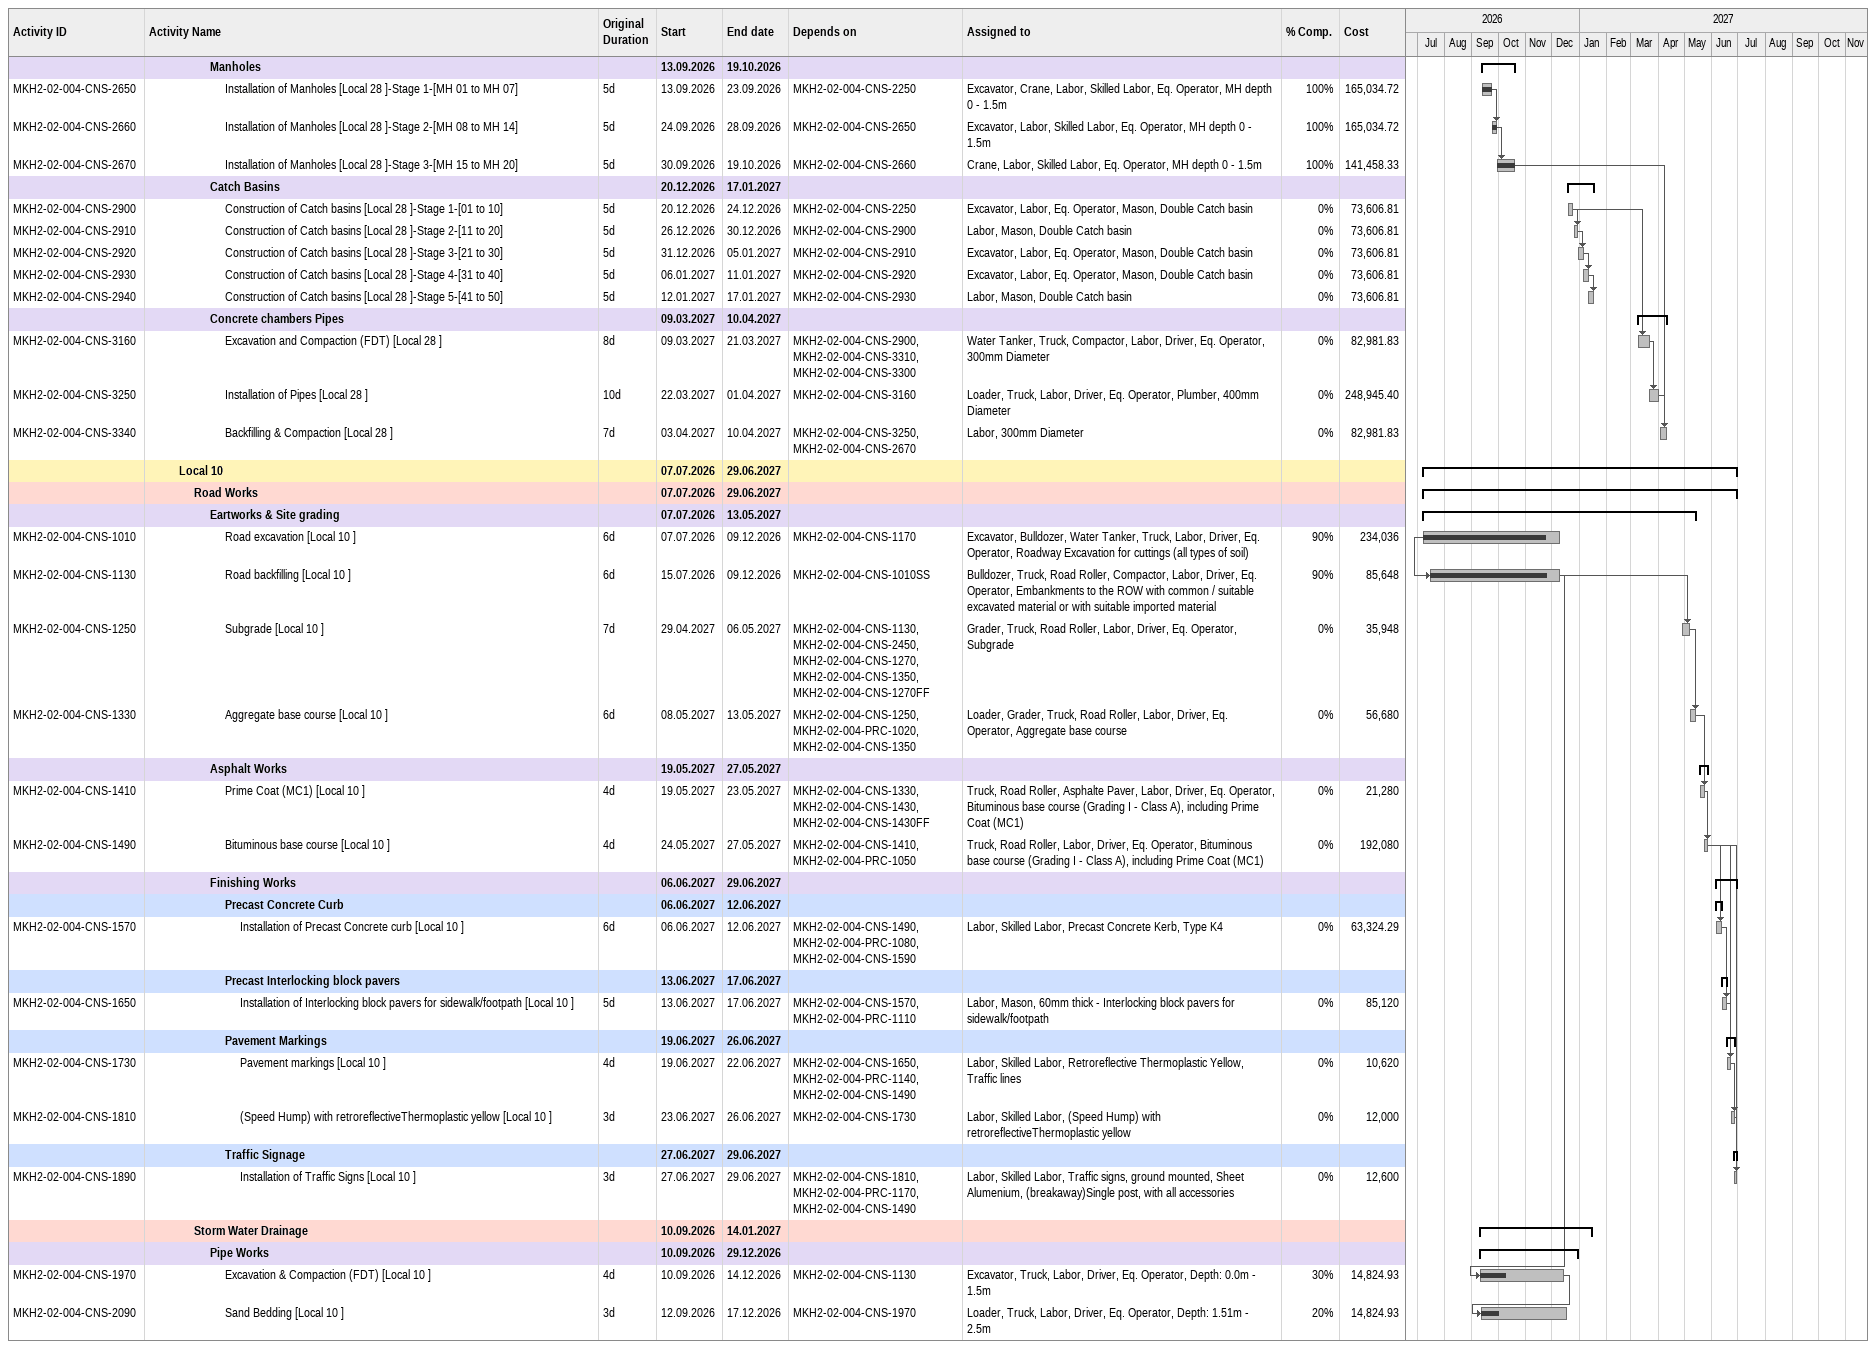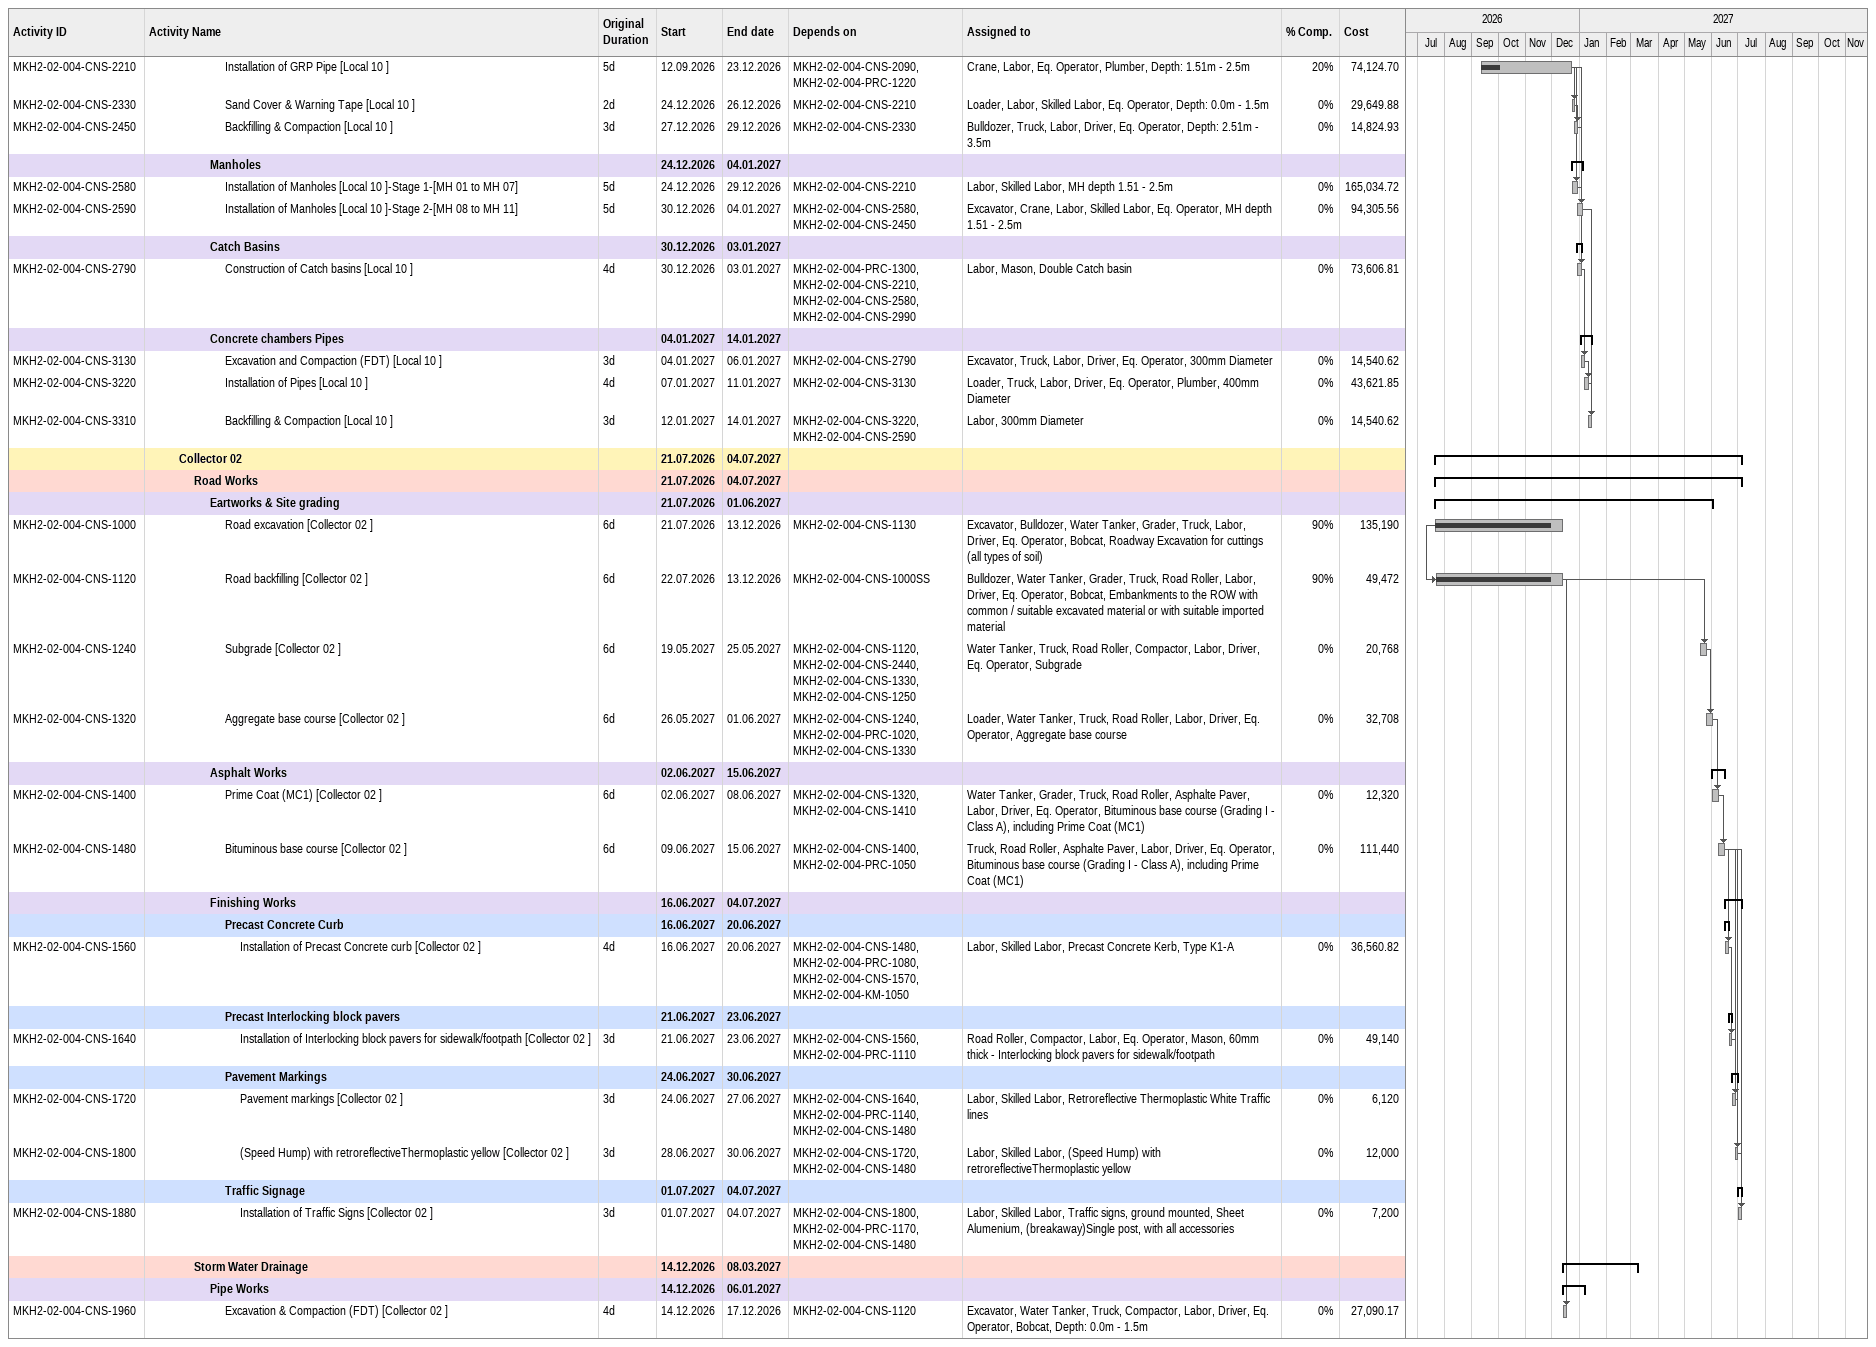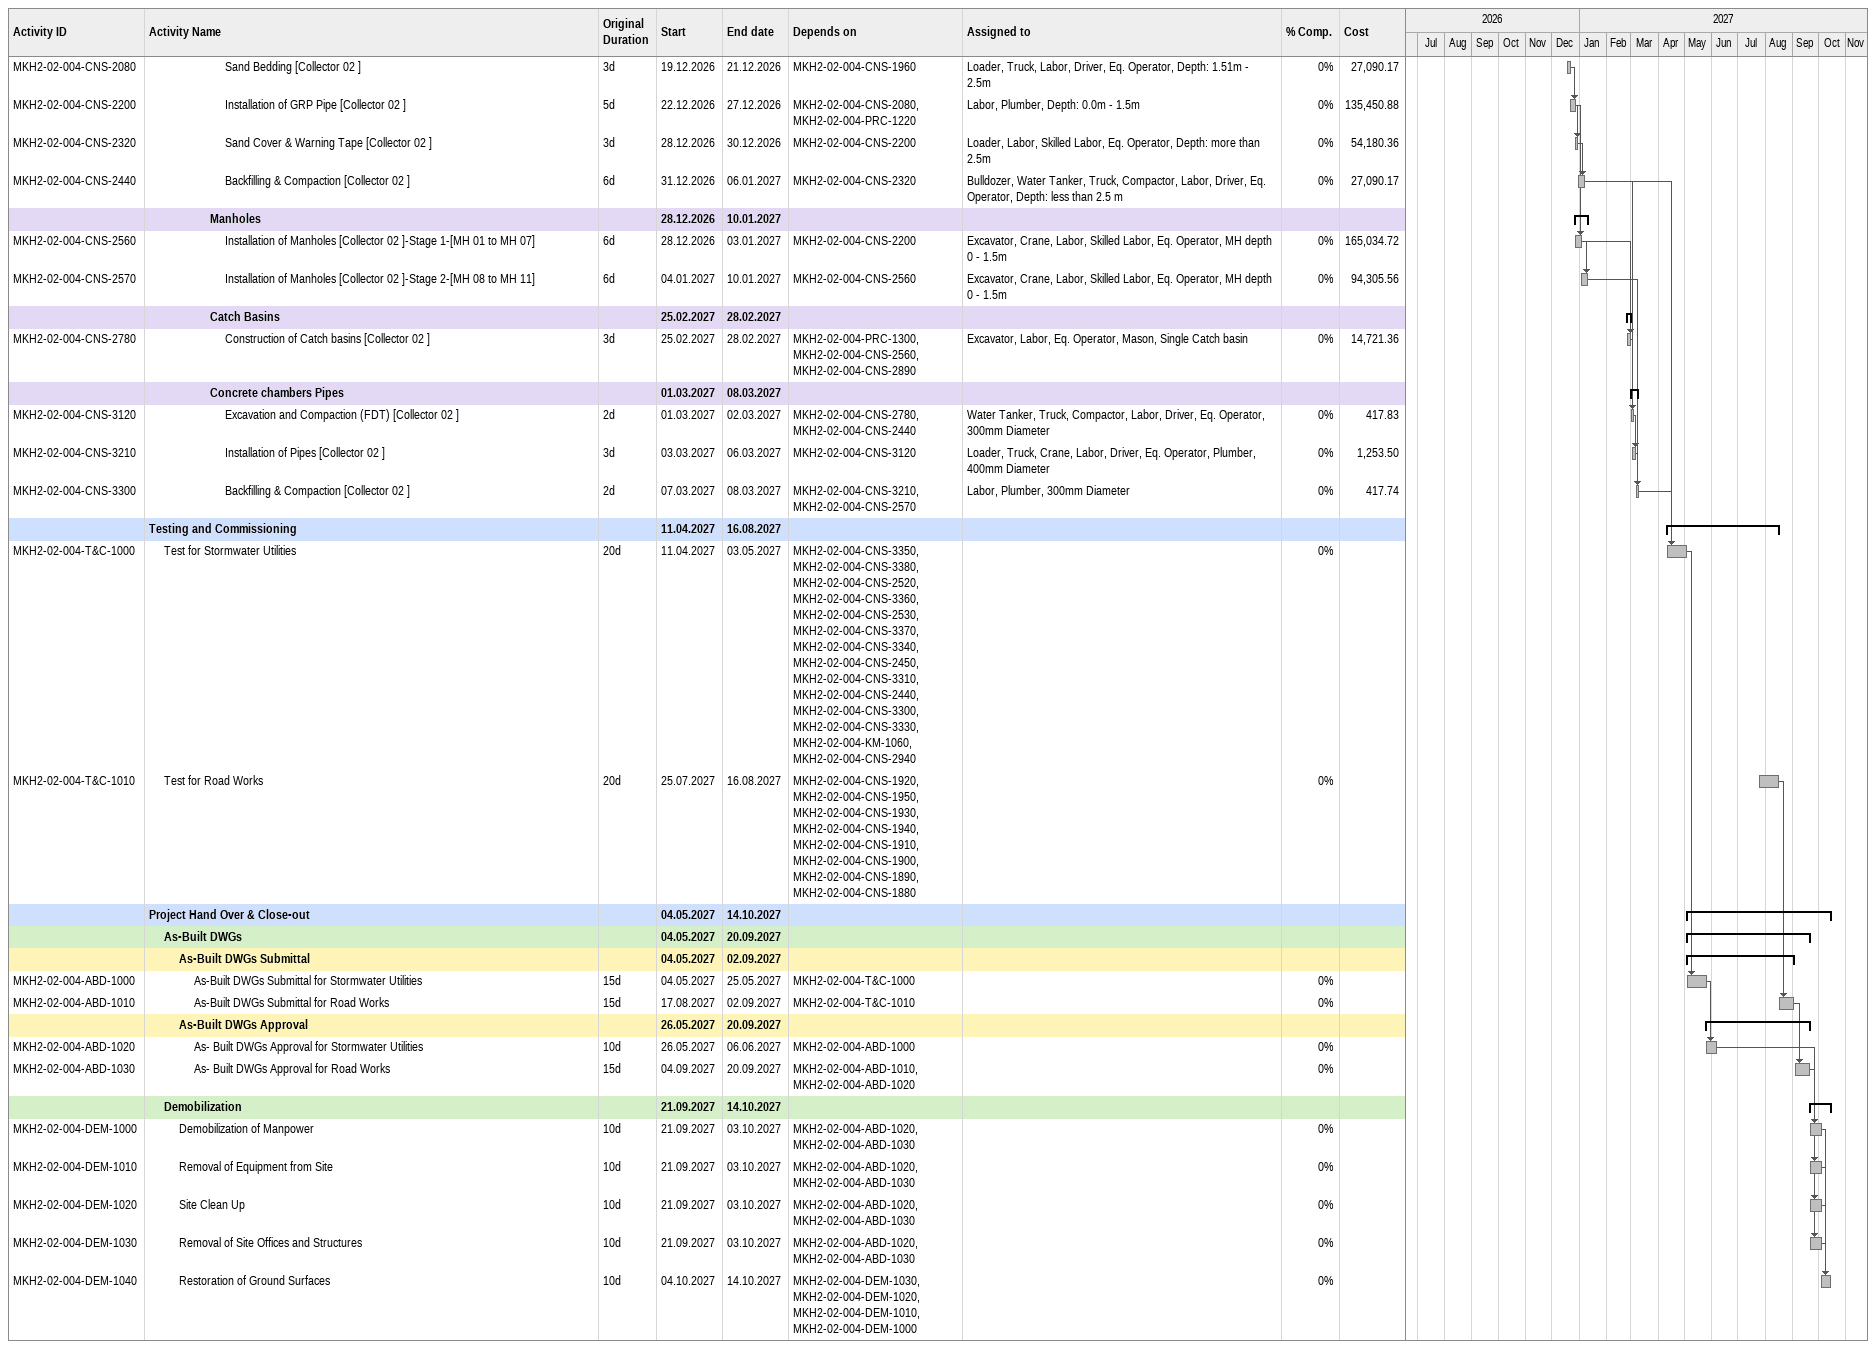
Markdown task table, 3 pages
| ID | Level | Task | Original duration | Start | Finish | Predecessors | Resources | % complete | Cost |
|---|---|---|---|---|---|---|---|---|---|
|  | 5 | **Manholes** |  | 2026-09-13 | 2026-10-19 |  |  |  |  |
| MKH2-02-004-CNS-2650 | 6 | Installation of Manholes [Local 28 ]-Stage 1-[MH 01 to MH 07] | 5d | 2026-09-13 | 2026-09-23 | MKH2-02-004-CNS-2250 | Excavator, Crane, Labor, Skilled Labor, Eq. Operator, MH depth 0 - 1.5m | 100 | 165034.72 |
| MKH2-02-004-CNS-2660 | 6 | Installation of Manholes [Local 28 ]-Stage 2-[MH 08 to MH 14] | 5d | 2026-09-24 | 2026-09-28 | MKH2-02-004-CNS-2650 | Excavator, Labor, Skilled Labor, Eq. Operator, MH depth 0 - 1.5m | 100 | 165034.72 |
| MKH2-02-004-CNS-2670 | 6 | Installation of Manholes [Local 28 ]-Stage 3-[MH 15 to MH 20] | 5d | 2026-09-30 | 2026-10-19 | MKH2-02-004-CNS-2660 | Crane, Labor, Skilled Labor, Eq. Operator, MH depth 0 - 1.5m | 100 | 141458.33 |
|  | 5 | **Catch Basins** |  | 2026-12-20 | 2027-01-17 |  |  |  |  |
| MKH2-02-004-CNS-2900 | 6 | Construction of Catch basins [Local 28 ]-Stage 1-[01 to 10] | 5d | 2026-12-20 | 2026-12-24 | MKH2-02-004-CNS-2250 | Excavator, Labor, Eq. Operator, Mason, Double Catch basin | 0 | 73606.81 |
| MKH2-02-004-CNS-2910 | 6 | Construction of Catch basins [Local 28 ]-Stage 2-[11 to 20] | 5d | 2026-12-26 | 2026-12-30 | MKH2-02-004-CNS-2900 | Labor, Mason, Double Catch basin | 0 | 73606.81 |
| MKH2-02-004-CNS-2920 | 6 | Construction of Catch basins [Local 28 ]-Stage 3-[21 to 30] | 5d | 2026-12-31 | 2027-01-05 | MKH2-02-004-CNS-2910 | Excavator, Labor, Eq. Operator, Mason, Double Catch basin | 0 | 73606.81 |
| MKH2-02-004-CNS-2930 | 6 | Construction of Catch basins [Local 28 ]-Stage 4-[31 to 40] | 5d | 2027-01-06 | 2027-01-11 | MKH2-02-004-CNS-2920 | Excavator, Labor, Eq. Operator, Mason, Double Catch basin | 0 | 73606.81 |
| MKH2-02-004-CNS-2940 | 6 | Construction of Catch basins [Local 28 ]-Stage 5-[41 to 50] | 5d | 2027-01-12 | 2027-01-17 | MKH2-02-004-CNS-2930 | Labor, Mason, Double Catch basin | 0 | 73606.81 |
|  | 5 | **Concrete chambers Pipes** |  | 2027-03-09 | 2027-04-10 |  |  |  |  |
| MKH2-02-004-CNS-3160 | 6 | Excavation and Compaction (FDT) [Local 28 ] | 8d | 2027-03-09 | 2027-03-21 | MKH2-02-004-CNS-2900, MKH2-02-004-CNS-3310, MKH2-02-004-CNS-3300 | Water Tanker, Truck, Compactor, Labor, Driver, Eq. Operator, 300mm Diameter | 0 | 82981.83 |
| MKH2-02-004-CNS-3250 | 6 | Installation of Pipes [Local 28 ] | 10d | 2027-03-22 | 2027-04-01 | MKH2-02-004-CNS-3160 | Loader, Truck, Labor, Driver, Eq. Operator, Plumber, 400mm Diameter | 0 | 248945.40 |
| MKH2-02-004-CNS-3340 | 6 | Backfilling & Compaction [Local 28 ] | 7d | 2027-04-03 | 2027-04-10 | MKH2-02-004-CNS-3250, MKH2-02-004-CNS-2670 | Labor, 300mm Diameter | 0 | 82981.83 |
|  | 3 | **Local 10** |  | 2026-07-07 | 2027-06-29 |  |  |  |  |
|  | 4 | **Road Works** |  | 2026-07-07 | 2027-06-29 |  |  |  |  |
|  | 5 | **Eartworks & Site grading** |  | 2026-07-07 | 2027-05-13 |  |  |  |  |
| MKH2-02-004-CNS-1010 | 6 | Road excavation [Local 10 ] | 6d | 2026-07-07 | 2026-12-09 | MKH2-02-004-CNS-1170 | Excavator, Bulldozer, Water Tanker, Truck, Labor, Driver, Eq. Operator, Roadway Excavation for cuttings (all types of soil) | 90 | 234036 |
| MKH2-02-004-CNS-1130 | 6 | Road backfilling [Local 10 ] | 6d | 2026-07-15 | 2026-12-09 | MKH2-02-004-CNS-1010SS | Bulldozer, Truck, Road Roller, Compactor, Labor, Driver, Eq. Operator, Embankments to the ROW with common / suitable excavated material or with suitable imported material | 90 | 85648 |
| MKH2-02-004-CNS-1250 | 6 | Subgrade [Local 10 ] | 7d | 2027-04-29 | 2027-05-06 | MKH2-02-004-CNS-1130, MKH2-02-004-CNS-2450, MKH2-02-004-CNS-1270, MKH2-02-004-CNS-1350, MKH2-02-004-CNS-1270FF | Grader, Truck, Road Roller, Labor, Driver, Eq. Operator, Subgrade | 0 | 35948 |
| MKH2-02-004-CNS-1330 | 6 | Aggregate base course [Local 10 ] | 6d | 2027-05-08 | 2027-05-13 | MKH2-02-004-CNS-1250, MKH2-02-004-PRC-1020, MKH2-02-004-CNS-1350 | Loader, Grader, Truck, Road Roller, Labor, Driver, Eq. Operator, Aggregate base course | 0 | 56680 |
|  | 5 | **Asphalt Works** |  | 2027-05-19 | 2027-05-27 |  |  |  |  |
| MKH2-02-004-CNS-1410 | 6 | Prime Coat (MC1) [Local 10 ] | 4d | 2027-05-19 | 2027-05-23 | MKH2-02-004-CNS-1330, MKH2-02-004-CNS-1430, MKH2-02-004-CNS-1430FF | Truck, Road Roller, Asphalte Paver, Labor, Driver, Eq. Operator, Bituminous base course (Grading I - Class A), including Prime Coat (MC1) | 0 | 21280 |
| MKH2-02-004-CNS-1490 | 6 | Bituminous base course [Local 10 ] | 4d | 2027-05-24 | 2027-05-27 | MKH2-02-004-CNS-1410, MKH2-02-004-PRC-1050 | Truck, Road Roller, Labor, Driver, Eq. Operator, Bituminous base course (Grading I - Class A), including Prime Coat (MC1) | 0 | 192080 |
|  | 5 | **Finishing Works** |  | 2027-06-06 | 2027-06-29 |  |  |  |  |
|  | 6 | **Precast Concrete Curb** |  | 2027-06-06 | 2027-06-12 |  |  |  |  |
| MKH2-02-004-CNS-1570 | 7 | Installation of Precast Concrete curb [Local 10 ] | 6d | 2027-06-06 | 2027-06-12 | MKH2-02-004-CNS-1490, MKH2-02-004-PRC-1080, MKH2-02-004-CNS-1590 | Labor, Skilled Labor, Precast Concrete Kerb, Type K4 | 0 | 63324.29 |
|  | 6 | **Precast Interlocking block pavers** |  | 2027-06-13 | 2027-06-17 |  |  |  |  |
| MKH2-02-004-CNS-1650 | 7 | Installation of Interlocking block pavers for sidewalk/footpath [Local 10 ] | 5d | 2027-06-13 | 2027-06-17 | MKH2-02-004-CNS-1570, MKH2-02-004-PRC-1110 | Labor, Mason, 60mm thick - Interlocking block pavers for sidewalk/footpath | 0 | 85120 |
|  | 6 | **Pavement Markings** |  | 2027-06-19 | 2027-06-26 |  |  |  |  |
| MKH2-02-004-CNS-1730 | 7 | Pavement markings [Local 10 ] | 4d | 2027-06-19 | 2027-06-22 | MKH2-02-004-CNS-1650, MKH2-02-004-PRC-1140, MKH2-02-004-CNS-1490 | Labor, Skilled Labor, Retroreflective Thermoplastic Yellow, Traffic lines | 0 | 10620 |
| MKH2-02-004-CNS-1810 | 7 | (Speed Hump) with retroreflectiveThermoplastic yellow [Local 10 ] | 3d | 2027-06-23 | 2027-06-26 | MKH2-02-004-CNS-1730 | Labor, Skilled Labor, (Speed Hump) with retroreflectiveThermoplastic yellow | 0 | 12000 |
|  | 6 | **Traffic Signage** |  | 2027-06-27 | 2027-06-29 |  |  |  |  |
| MKH2-02-004-CNS-1890 | 7 | Installation of Traffic Signs [Local 10 ] | 3d | 2027-06-27 | 2027-06-29 | MKH2-02-004-CNS-1810, MKH2-02-004-PRC-1170, MKH2-02-004-CNS-1490 | Labor, Skilled Labor, Traffic signs, ground mounted, Sheet Alumenium, (breakaway)Single post, with all accessories | 0 | 12600 |
|  | 4 | **Storm Water Drainage** |  | 2026-09-10 | 2027-01-14 |  |  |  |  |
|  | 5 | **Pipe Works** |  | 2026-09-10 | 2026-12-29 |  |  |  |  |
| MKH2-02-004-CNS-1970 | 6 | Excavation & Compaction (FDT) [Local 10 ] | 4d | 2026-09-10 | 2026-12-14 | MKH2-02-004-CNS-1130 | Excavator, Truck, Labor, Driver, Eq. Operator, Depth: 0.0m - 1.5m | 30 | 14824.93 |
| MKH2-02-004-CNS-2090 | 6 | Sand Bedding [Local 10 ] | 3d | 2026-09-12 | 2026-12-17 | MKH2-02-004-CNS-1970 | Loader, Truck, Labor, Driver, Eq. Operator, Depth: 1.51m - 2.5m | 20 | 14824.93 |
| MKH2-02-004-CNS-2210 | 6 | Installation of GRP Pipe [Local 10 ] | 5d | 2026-09-12 | 2026-12-23 | MKH2-02-004-CNS-2090, MKH2-02-004-PRC-1220 | Crane, Labor, Eq. Operator, Plumber, Depth: 1.51m - 2.5m | 20 | 74124.70 |
| MKH2-02-004-CNS-2330 | 6 | Sand Cover & Warning Tape [Local 10 ] | 2d | 2026-12-24 | 2026-12-26 | MKH2-02-004-CNS-2210 | Loader, Labor, Skilled Labor, Eq. Operator, Depth: 0.0m - 1.5m | 0 | 29649.88 |
| MKH2-02-004-CNS-2450 | 6 | Backfilling & Compaction [Local 10 ] | 3d | 2026-12-27 | 2026-12-29 | MKH2-02-004-CNS-2330 | Bulldozer, Truck, Labor, Driver, Eq. Operator, Depth: 2.51m - 3.5m | 0 | 14824.93 |
|  | 5 | **Manholes** |  | 2026-12-24 | 2027-01-04 |  |  |  |  |
| MKH2-02-004-CNS-2580 | 6 | Installation of Manholes [Local 10 ]-Stage 1-[MH 01 to MH 07] | 5d | 2026-12-24 | 2026-12-29 | MKH2-02-004-CNS-2210 | Labor, Skilled Labor, MH depth 1.51 - 2.5m | 0 | 165034.72 |
| MKH2-02-004-CNS-2590 | 6 | Installation of Manholes [Local 10 ]-Stage 2-[MH 08 to MH 11] | 5d | 2026-12-30 | 2027-01-04 | MKH2-02-004-CNS-2580, MKH2-02-004-CNS-2450 | Excavator, Crane, Labor, Skilled Labor, Eq. Operator, MH depth 1.51 - 2.5m | 0 | 94305.56 |
|  | 5 | **Catch Basins** |  | 2026-12-30 | 2027-01-03 |  |  |  |  |
| MKH2-02-004-CNS-2790 | 6 | Construction of Catch basins [Local 10 ] | 4d | 2026-12-30 | 2027-01-03 | MKH2-02-004-PRC-1300, MKH2-02-004-CNS-2210, MKH2-02-004-CNS-2580, MKH2-02-004-CNS-2990 | Labor, Mason, Double Catch basin | 0 | 73606.81 |
|  | 5 | **Concrete chambers Pipes** |  | 2027-01-04 | 2027-01-14 |  |  |  |  |
| MKH2-02-004-CNS-3130 | 6 | Excavation and Compaction (FDT) [Local 10 ] | 3d | 2027-01-04 | 2027-01-06 | MKH2-02-004-CNS-2790 | Excavator, Truck, Labor, Driver, Eq. Operator, 300mm Diameter | 0 | 14540.62 |
| MKH2-02-004-CNS-3220 | 6 | Installation of Pipes [Local 10 ] | 4d | 2027-01-07 | 2027-01-11 | MKH2-02-004-CNS-3130 | Loader, Truck, Labor, Driver, Eq. Operator, Plumber, 400mm Diameter | 0 | 43621.85 |
| MKH2-02-004-CNS-3310 | 6 | Backfilling & Compaction [Local 10 ] | 3d | 2027-01-12 | 2027-01-14 | MKH2-02-004-CNS-3220, MKH2-02-004-CNS-2590 | Labor, 300mm Diameter | 0 | 14540.62 |
|  | 3 | **Collector 02** |  | 2026-07-21 | 2027-07-04 |  |  |  |  |
|  | 4 | **Road Works** |  | 2026-07-21 | 2027-07-04 |  |  |  |  |
|  | 5 | **Eartworks & Site grading** |  | 2026-07-21 | 2027-06-01 |  |  |  |  |
| MKH2-02-004-CNS-1000 | 6 | Road excavation [Collector 02 ] | 6d | 2026-07-21 | 2026-12-13 | MKH2-02-004-CNS-1130 | Excavator, Bulldozer, Water Tanker, Grader, Truck, Labor, Driver, Eq. Operator, Bobcat, Roadway Excavation for cuttings (all types of soil) | 90 | 135190 |
| MKH2-02-004-CNS-1120 | 6 | Road backfilling [Collector 02 ] | 6d | 2026-07-22 | 2026-12-13 | MKH2-02-004-CNS-1000SS | Bulldozer, Water Tanker, Grader, Truck, Road Roller, Labor, Driver, Eq. Operator, Bobcat, Embankments to the ROW with common / suitable excavated material or with suitable imported material | 90 | 49472 |
| MKH2-02-004-CNS-1240 | 6 | Subgrade [Collector 02 ] | 6d | 2027-05-19 | 2027-05-25 | MKH2-02-004-CNS-1120, MKH2-02-004-CNS-2440, MKH2-02-004-CNS-1330, MKH2-02-004-CNS-1250 | Water Tanker, Truck, Road Roller, Compactor, Labor, Driver, Eq. Operator, Subgrade | 0 | 20768 |
| MKH2-02-004-CNS-1320 | 6 | Aggregate base course [Collector 02 ] | 6d | 2027-05-26 | 2027-06-01 | MKH2-02-004-CNS-1240, MKH2-02-004-PRC-1020, MKH2-02-004-CNS-1330 | Loader, Water Tanker, Truck, Road Roller, Labor, Driver, Eq. Operator, Aggregate base course | 0 | 32708 |
|  | 5 | **Asphalt Works** |  | 2027-06-02 | 2027-06-15 |  |  |  |  |
| MKH2-02-004-CNS-1400 | 6 | Prime Coat (MC1) [Collector 02 ] | 6d | 2027-06-02 | 2027-06-08 | MKH2-02-004-CNS-1320, MKH2-02-004-CNS-1410 | Water Tanker, Grader, Truck, Road Roller, Asphalte Paver, Labor, Driver, Eq. Operator, Bituminous base course (Grading I - Class A), including Prime Coat (MC1) | 0 | 12320 |
| MKH2-02-004-CNS-1480 | 6 | Bituminous base course [Collector 02 ] | 6d | 2027-06-09 | 2027-06-15 | MKH2-02-004-CNS-1400, MKH2-02-004-PRC-1050 | Truck, Road Roller, Asphalte Paver, Labor, Driver, Eq. Operator, Bituminous base course (Grading I - Class A), including Prime Coat (MC1) | 0 | 111440 |
|  | 5 | **Finishing Works** |  | 2027-06-16 | 2027-07-04 |  |  |  |  |
|  | 6 | **Precast Concrete Curb** |  | 2027-06-16 | 2027-06-20 |  |  |  |  |
| MKH2-02-004-CNS-1560 | 7 | Installation of Precast Concrete curb [Collector 02 ] | 4d | 2027-06-16 | 2027-06-20 | MKH2-02-004-CNS-1480, MKH2-02-004-PRC-1080, MKH2-02-004-CNS-1570, MKH2-02-004-KM-1050 | Labor, Skilled Labor, Precast Concrete Kerb, Type K1-A | 0 | 36560.82 |
|  | 6 | **Precast Interlocking block pavers** |  | 2027-06-21 | 2027-06-23 |  |  |  |  |
| MKH2-02-004-CNS-1640 | 7 | Installation of Interlocking block pavers for sidewalk/footpath [Collector 02 ] | 3d | 2027-06-21 | 2027-06-23 | MKH2-02-004-CNS-1560, MKH2-02-004-PRC-1110 | Road Roller, Compactor, Labor, Eq. Operator, Mason, 60mm thick - Interlocking block pavers for sidewalk/footpath | 0 | 49140 |
|  | 6 | **Pavement Markings** |  | 2027-06-24 | 2027-06-30 |  |  |  |  |
| MKH2-02-004-CNS-1720 | 7 | Pavement markings [Collector 02 ] | 3d | 2027-06-24 | 2027-06-27 | MKH2-02-004-CNS-1640, MKH2-02-004-PRC-1140, MKH2-02-004-CNS-1480 | Labor, Skilled Labor, Retroreflective Thermoplastic White Traffic lines | 0 | 6120 |
| MKH2-02-004-CNS-1800 | 7 | (Speed Hump) with retroreflectiveThermoplastic yellow [Collector 02 ] | 3d | 2027-06-28 | 2027-06-30 | MKH2-02-004-CNS-1720, MKH2-02-004-CNS-1480 | Labor, Skilled Labor, (Speed Hump) with retroreflectiveThermoplastic yellow | 0 | 12000 |
|  | 6 | **Traffic Signage** |  | 2027-07-01 | 2027-07-04 |  |  |  |  |
| MKH2-02-004-CNS-1880 | 7 | Installation of Traffic Signs [Collector 02 ] | 3d | 2027-07-01 | 2027-07-04 | MKH2-02-004-CNS-1800, MKH2-02-004-PRC-1170, MKH2-02-004-CNS-1480 | Labor, Skilled Labor, Traffic signs, ground mounted, Sheet Alumenium, (breakaway)Single post, with all accessories | 0 | 7200 |
|  | 4 | **Storm Water Drainage** |  | 2026-12-14 | 2027-03-08 |  |  |  |  |
|  | 5 | **Pipe Works** |  | 2026-12-14 | 2027-01-06 |  |  |  |  |
| MKH2-02-004-CNS-1960 | 6 | Excavation & Compaction (FDT) [Collector 02 ] | 4d | 2026-12-14 | 2026-12-17 | MKH2-02-004-CNS-1120 | Excavator, Water Tanker, Truck, Compactor, Labor, Driver, Eq. Operator, Bobcat, Depth: 0.0m - 1.5m | 0 | 27090.17 |
| MKH2-02-004-CNS-2080 | 6 | Sand Bedding [Collector 02 ] | 3d | 2026-12-19 | 2026-12-21 | MKH2-02-004-CNS-1960 | Loader, Truck, Labor, Driver, Eq. Operator, Depth: 1.51m - 2.5m | 0 | 27090.17 |
| MKH2-02-004-CNS-2200 | 6 | Installation of GRP Pipe [Collector 02 ] | 5d | 2026-12-22 | 2026-12-27 | MKH2-02-004-CNS-2080, MKH2-02-004-PRC-1220 | Labor, Plumber, Depth: 0.0m - 1.5m | 0 | 135450.88 |
| MKH2-02-004-CNS-2320 | 6 | Sand Cover & Warning Tape [Collector 02 ] | 3d | 2026-12-28 | 2026-12-30 | MKH2-02-004-CNS-2200 | Loader, Labor, Skilled Labor, Eq. Operator, Depth: more than 2.5m | 0 | 54180.36 |
| MKH2-02-004-CNS-2440 | 6 | Backfilling & Compaction [Collector 02 ] | 6d | 2026-12-31 | 2027-01-06 | MKH2-02-004-CNS-2320 | Bulldozer, Water Tanker, Truck, Compactor, Labor, Driver, Eq. Operator, Depth: less than 2.5 m | 0 | 27090.17 |
|  | 5 | **Manholes** |  | 2026-12-28 | 2027-01-10 |  |  |  |  |
| MKH2-02-004-CNS-2560 | 6 | Installation of Manholes [Collector 02 ]-Stage 1-[MH 01 to MH 07] | 6d | 2026-12-28 | 2027-01-03 | MKH2-02-004-CNS-2200 | Excavator, Crane, Labor, Skilled Labor, Eq. Operator, MH depth 0 - 1.5m | 0 | 165034.72 |
| MKH2-02-004-CNS-2570 | 6 | Installation of Manholes [Collector 02 ]-Stage 2-[MH 08 to MH 11] | 6d | 2027-01-04 | 2027-01-10 | MKH2-02-004-CNS-2560 | Excavator, Crane, Labor, Skilled Labor, Eq. Operator, MH depth 0 - 1.5m | 0 | 94305.56 |
|  | 5 | **Catch Basins** |  | 2027-02-25 | 2027-02-28 |  |  |  |  |
| MKH2-02-004-CNS-2780 | 6 | Construction of Catch basins [Collector 02 ] | 3d | 2027-02-25 | 2027-02-28 | MKH2-02-004-PRC-1300, MKH2-02-004-CNS-2560, MKH2-02-004-CNS-2890 | Excavator, Labor, Eq. Operator, Mason, Single Catch basin | 0 | 14721.36 |
|  | 5 | **Concrete chambers Pipes** |  | 2027-03-01 | 2027-03-08 |  |  |  |  |
| MKH2-02-004-CNS-3120 | 6 | Excavation and Compaction (FDT) [Collector 02 ] | 2d | 2027-03-01 | 2027-03-02 | MKH2-02-004-CNS-2780, MKH2-02-004-CNS-2440 | Water Tanker, Truck, Compactor, Labor, Driver, Eq. Operator, 300mm Diameter | 0 | 417.83 |
| MKH2-02-004-CNS-3210 | 6 | Installation of Pipes [Collector 02 ] | 3d | 2027-03-03 | 2027-03-06 | MKH2-02-004-CNS-3120 | Loader, Truck, Crane, Labor, Driver, Eq. Operator, Plumber, 400mm Diameter | 0 | 1253.50 |
| MKH2-02-004-CNS-3300 | 6 | Backfilling & Compaction [Collector 02 ] | 2d | 2027-03-07 | 2027-03-08 | MKH2-02-004-CNS-3210, MKH2-02-004-CNS-2570 | Labor, Plumber, 300mm Diameter | 0 | 417.74 |
|  | 1 | **Testing and Commissioning** |  | 2027-04-11 | 2027-08-16 |  |  |  |  |
| MKH2-02-004-T&C-1000 | 2 | Test for Stormwater Utilities | 20d | 2027-04-11 | 2027-05-03 | MKH2-02-004-CNS-3350, MKH2-02-004-CNS-3380, MKH2-02-004-CNS-2520, MKH2-02-004-CNS-3360, MKH2-02-004-CNS-2530, MKH2-02-004-CNS-3370, MKH2-02-004-CNS-3340, MKH2-02-004-CNS-2450, MKH2-02-004-CNS-3310, MKH2-02-004-CNS-2440, MKH2-02-004-CNS-3300, MKH2-02-004-CNS-3330, MKH2-02-004-KM-1060, MKH2-02-004-CNS-2940 |  | 0 |  |
| MKH2-02-004-T&C-1010 | 2 | Test for Road Works | 20d | 2027-07-25 | 2027-08-16 | MKH2-02-004-CNS-1920, MKH2-02-004-CNS-1950, MKH2-02-004-CNS-1930, MKH2-02-004-CNS-1940, MKH2-02-004-CNS-1910, MKH2-02-004-CNS-1900, MKH2-02-004-CNS-1890, MKH2-02-004-CNS-1880 |  | 0 |  |
|  | 1 | **Project Hand Over & Close-out** |  | 2027-05-04 | 2027-10-14 |  |  |  |  |
|  | 2 | **As-Built DWGs** |  | 2027-05-04 | 2027-09-20 |  |  |  |  |
|  | 3 | **As-Built DWGs Submittal** |  | 2027-05-04 | 2027-09-02 |  |  |  |  |
| MKH2-02-004-ABD-1000 | 4 | As-Built DWGs Submittal for Stormwater Utilities | 15d | 2027-05-04 | 2027-05-25 | MKH2-02-004-T&C-1000 |  | 0 |  |
| MKH2-02-004-ABD-1010 | 4 | As-Built DWGs Submittal for Road Works | 15d | 2027-08-17 | 2027-09-02 | MKH2-02-004-T&C-1010 |  | 0 |  |
|  | 3 | **As-Built DWGs Approval** |  | 2027-05-26 | 2027-09-20 |  |  |  |  |
| MKH2-02-004-ABD-1020 | 4 | As- Built DWGs Approval for Stormwater Utilities | 10d | 2027-05-26 | 2027-06-06 | MKH2-02-004-ABD-1000 |  | 0 |  |
| MKH2-02-004-ABD-1030 | 4 | As- Built DWGs Approval for Road Works | 15d | 2027-09-04 | 2027-09-20 | MKH2-02-004-ABD-1010, MKH2-02-004-ABD-1020 |  | 0 |  |
|  | 2 | **Demobilization** |  | 2027-09-21 | 2027-10-14 |  |  |  |  |
| MKH2-02-004-DEM-1000 | 3 | Demobilization of Manpower | 10d | 2027-09-21 | 2027-10-03 | MKH2-02-004-ABD-1020, MKH2-02-004-ABD-1030 |  | 0 |  |
| MKH2-02-004-DEM-1010 | 3 | Removal of Equipment from Site | 10d | 2027-09-21 | 2027-10-03 | MKH2-02-004-ABD-1020, MKH2-02-004-ABD-1030 |  | 0 |  |
| MKH2-02-004-DEM-1020 | 3 | Site Clean Up | 10d | 2027-09-21 | 2027-10-03 | MKH2-02-004-ABD-1020, MKH2-02-004-ABD-1030 |  | 0 |  |
| MKH2-02-004-DEM-1030 | 3 | Removal of Site Offices and Structures | 10d | 2027-09-21 | 2027-10-03 | MKH2-02-004-ABD-1020, MKH2-02-004-ABD-1030 |  | 0 |  |
| MKH2-02-004-DEM-1040 | 3 | Restoration of Ground Surfaces | 10d | 2027-10-04 | 2027-10-14 | MKH2-02-004-DEM-1030, MKH2-02-004-DEM-1020, MKH2-02-004-DEM-1010, MKH2-02-004-DEM-1000 |  | 0 |  |
